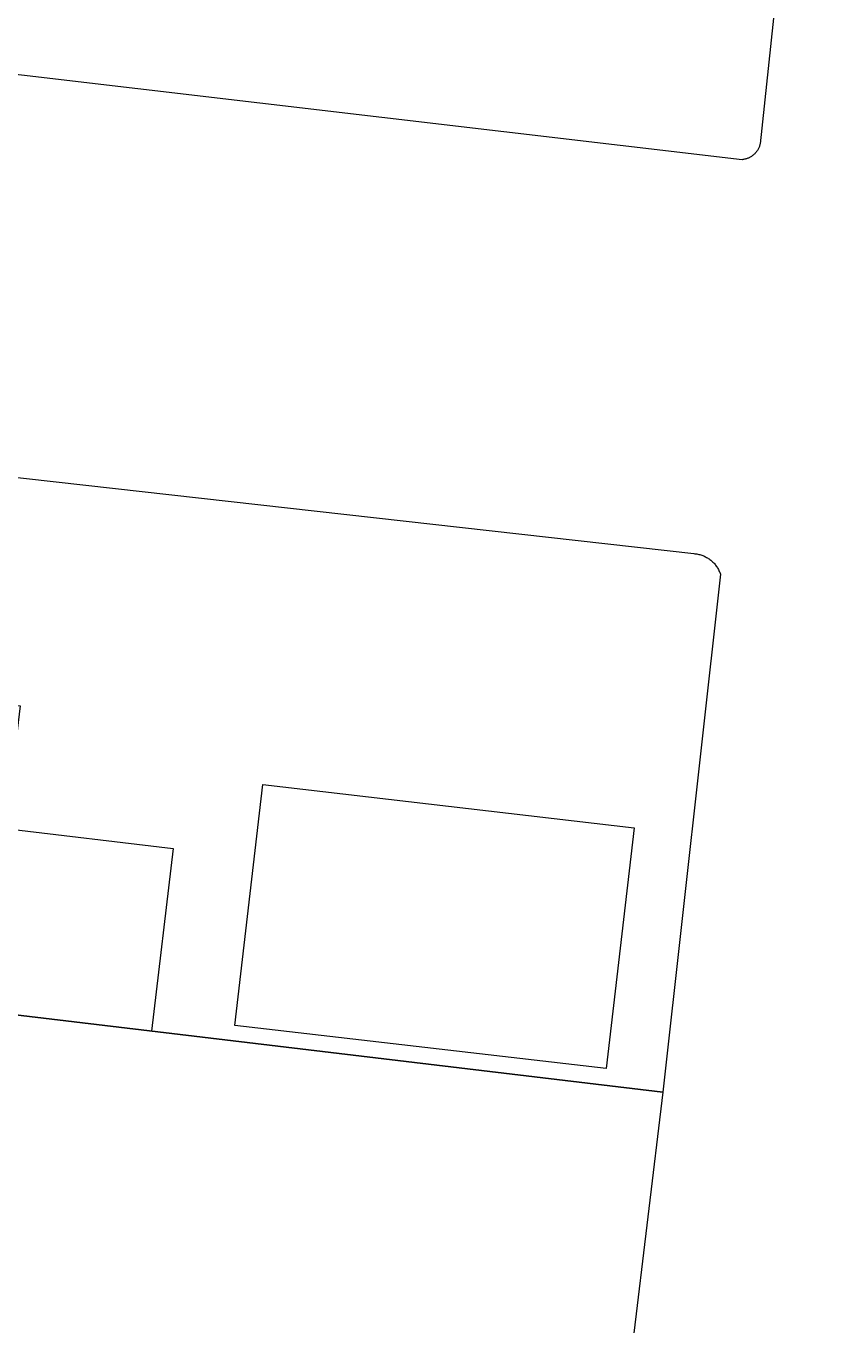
# Model space of a CAD drawing. Header units: millimetres. Extents: x 72 to 2826, y -203 to 794.
# Drawn here: x 1653.25 to 1671.86, y 383.27 to 413.86 of the extents above; entities that cross this region are included whole.
import ezdxf

# ---------------------------------------------------------------- set-up
doc = ezdxf.new("R2010")
doc.units = ezdxf.units.MM
doc.layers.add('Traza Urbana', color=7, linetype='Continuous')

msp = doc.modelspace()

# ---------------------------------------------------------------- linework, layer by layer
at = {"layer": 'Traza Urbana'}
for points in [[(1671.861, 423.74), (1670.523, 411.085), (1670.519, 411.069), (1670.515, 411.053), (1670.51, 411.037), (1670.504, 411.021), (1670.498, 411.006), (1670.491, 410.991), (1670.484, 410.976), (1670.476, 410.961), (1670.468, 410.946), (1670.459, 410.932), (1670.45, 410.918), (1670.44, 410.905), (1670.43, 410.892), (1670.419, 410.879), (1670.408, 410.866), (1670.396, 410.854), (1670.384, 410.842), (1670.372, 410.831), (1670.359, 410.82), (1670.346, 410.81), (1670.333, 410.8), (1670.319, 410.791), (1670.305, 410.782), (1670.291, 410.773), (1670.276, 410.765), (1670.261, 410.758), (1670.246, 410.751), (1670.231, 410.745), (1670.215, 410.739), (1670.199, 410.733), (1670.183, 410.729), (1670.167, 410.724), (1670.151, 410.721), (1670.134, 410.718), (1670.118, 410.715), (1670.101, 410.713), (1650.264, 413.042)], [(1649.834, 403.587), (1668.965, 401.437), (1668.989, 401.435), (1669.013, 401.432), (1669.036, 401.429), (1669.06, 401.424), (1669.083, 401.419), (1669.106, 401.413), (1669.129, 401.407), (1669.152, 401.399), (1669.174, 401.391), (1669.196, 401.382), (1669.218, 401.372), (1669.24, 401.361), (1669.261, 401.35), (1669.281, 401.338), (1669.302, 401.325), (1669.322, 401.312), (1669.341, 401.298), (1669.36, 401.283), (1669.378, 401.268), (1669.396, 401.252), (1669.413, 401.236), (1669.43, 401.218), (1669.446, 401.201), (1669.461, 401.183), (1669.476, 401.164), (1669.49, 401.145), (1669.504, 401.125), (1669.517, 401.105), (1669.529, 401.084), (1669.541, 401.063), (1669.551, 401.042), (1669.561, 401.02), (1669.571, 400.998), (1669.579, 400.976), (1669.587, 400.953), (1668.235, 388.761), (1648.336, 391.136)]]:
    msp.add_lwpolyline(points, dxfattribs=at)
for points in [[(1656.2, 390.197), (1648.336, 391.136), (1649.196, 398.324), (1653.107, 397.857), (1652.762, 394.968), (1656.714, 394.496)], [(1658.16, 390.328), (1658.82, 396), (1667.561, 394.983), (1666.901, 389.312)], [(1668.235, 388.761), (1666.823, 377.015), (1646.931, 379.229), (1648.336, 391.136)]]:
    msp.add_lwpolyline(points, close=True, dxfattribs=at)

doc.saveas('drawing.dxf')
